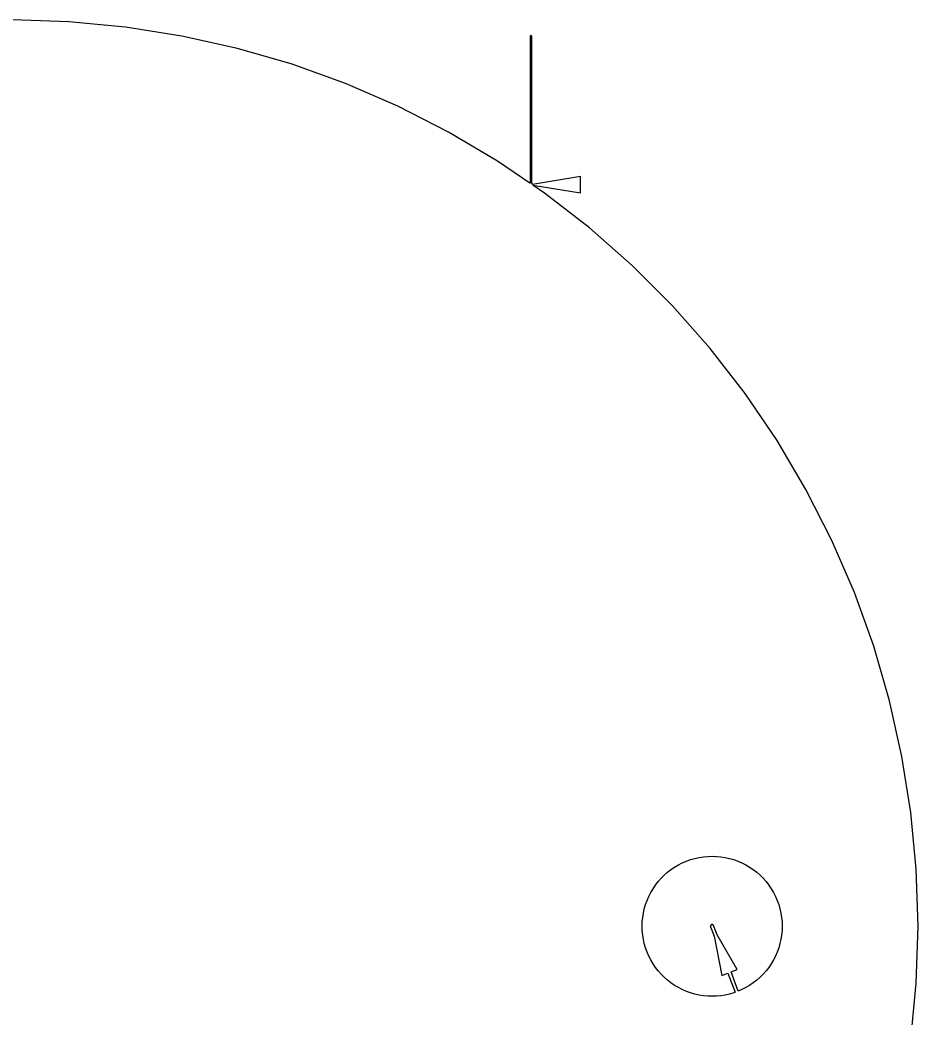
# Model space of a CAD drawing. Header units: metres. Extents: x -140 to 140, y -90 to 90.
# Drawn here: x -69.5 to -15, y -5.6 to 55 of the extents above; entities that cross this region are included whole.
import ezdxf

# ---------------------------------------------------------------- set-up
doc = ezdxf.new("R2010")
doc.units = ezdxf.units.M

msp = doc.modelspace()

# ---------------------------------------------------------------- linework, layer by layer
for p, q in [((-66.5465, 54.8915), (-70, 55)), ((-63.1067, 54.5663), (-66.5465, 54.8915)), ((-59.694, 54.0258), (-63.1067, 54.5663)), ((-56.3221, 53.2721), (-59.694, 54.0258)), ((-38.5499, 54.0031), (-38.55, 54)), ((-38.55, 54), (-38.55, 45.1)), ((-38.5496, 54.0063), (-38.5499, 54.0031)), ((-38.5491, 54.0094), (-38.5496, 54.0063)), ((-38.5484, 54.0124), (-38.5491, 54.0094)), ((-38.5476, 54.0154), (-38.5484, 54.0124)), ((-38.5465, 54.0184), (-38.5476, 54.0154)), ((-38.5452, 54.0213), (-38.5465, 54.0184)), ((-38.5438, 54.0241), (-38.5452, 54.0213)), ((-38.5422, 54.0268), (-38.5438, 54.0241)), ((-38.5405, 54.0294), (-38.5422, 54.0268)), ((-38.5385, 54.0319), (-38.5405, 54.0294)), ((-38.5365, 54.0342), (-38.5385, 54.0319)), ((-38.5342, 54.0364), (-38.5365, 54.0342)), ((-38.5319, 54.0385), (-38.5342, 54.0364)), ((-38.5294, 54.0404), (-38.5319, 54.0385)), ((-38.5268, 54.0422), (-38.5294, 54.0404)), ((-38.5241, 54.0438), (-38.5268, 54.0422)), ((-38.5213, 54.0452), (-38.5241, 54.0438)), ((-38.5184, 54.0465), (-38.5213, 54.0452)), ((-38.5155, 54.0475), (-38.5184, 54.0465)), ((-38.5124, 54.0484), (-38.5155, 54.0475)), ((-38.5094, 54.0491), (-38.5124, 54.0484)), ((-38.5063, 54.0496), (-38.5094, 54.0491)), ((-38.5031, 54.0499), (-38.5063, 54.0496)), ((-38.5, 54.05), (-38.5031, 54.0499)), ((-38.4969, 54.0499), (-38.5, 54.05)), ((-38.4937, 54.0496), (-38.4969, 54.0499)), ((-38.4906, 54.0491), (-38.4937, 54.0496)), ((-38.4876, 54.0484), (-38.4906, 54.0491)), ((-38.4846, 54.0475), (-38.4876, 54.0484)), ((-38.4816, 54.0465), (-38.4846, 54.0475)), ((-38.4787, 54.0452), (-38.4816, 54.0465)), ((-38.4759, 54.0438), (-38.4787, 54.0452)), ((-38.4732, 54.0422), (-38.4759, 54.0438)), ((-38.4706, 54.0404), (-38.4732, 54.0422)), ((-38.4681, 54.0385), (-38.4706, 54.0404)), ((-38.4658, 54.0364), (-38.4681, 54.0385)), ((-38.4636, 54.0342), (-38.4658, 54.0364)), ((-38.4615, 54.0319), (-38.4636, 54.0342)), ((-38.4596, 54.0294), (-38.4615, 54.0319)), ((-38.4578, 54.0268), (-38.4596, 54.0294)), ((-38.4562, 54.0241), (-38.4578, 54.0268)), ((-38.4548, 54.0213), (-38.4562, 54.0241)), ((-38.4535, 54.0184), (-38.4548, 54.0213)), ((-38.4525, 54.0154), (-38.4535, 54.0184)), ((-38.4516, 54.0124), (-38.4525, 54.0154)), ((-38.4509, 54.0094), (-38.4516, 54.0124)), ((-38.4504, 54.0063), (-38.4509, 54.0094)), ((-38.4501, 54.0031), (-38.4504, 54.0063)), ((-38.45, 54), (-38.4501, 54.0031)), ((-38.45, 45.0865), (-38.45, 54)), ((-53.0041, 52.3081), (-56.3221, 53.2721)), ((-49.7532, 51.1377), (-53.0041, 52.3081)), ((-46.5821, 49.7655), (-49.7532, 51.1377)), ((-43.5036, 48.1969), (-46.5821, 49.7655)), ((-40.5295, 46.438), (-43.5036, 48.1969)), ((-38.5607, 45.1), (-40.5295, 46.438)), ((-35.5, 45.5), (-38.4014, 45.0164)), ((-35.5, 44.5), (-35.5, 45.5)), ((-38.55, 45.1), (-38.5607, 45.1)), ((-38.4464, 45.0844), (-38.45, 45.0865)), ((-38.4412, 45.0809), (-38.4464, 45.0844)), ((-38.4363, 45.077), (-38.4412, 45.0809)), ((-38.4315, 45.0729), (-38.4363, 45.077)), ((-38.4271, 45.0685), (-38.4315, 45.0729)), ((-38.423, 45.0637), (-38.4271, 45.0685)), ((-38.4191, 45.0588), (-38.423, 45.0637)), ((-38.4156, 45.0536), (-38.4191, 45.0588)), ((-38.4124, 45.0482), (-38.4156, 45.0536)), ((-38.4095, 45.0426), (-38.4124, 45.0482)), ((-38.407, 45.0368), (-38.4095, 45.0426)), ((-38.4049, 45.0309), (-38.407, 45.0368)), ((-38.4032, 45.0249), (-38.4049, 45.0309)), ((-38.4018, 45.0187), (-38.4032, 45.0249)), ((-38.4014, 45.0164), (-38.4018, 45.0187)), ((-37.6718, 44.4959), (-38.3854, 44.9809)), ((-38.3854, 44.9809), (-35.5, 44.5)), ((-34.9417, 42.3782), (-37.6718, 44.4959)), ((-32.3499, 40.0933), (-34.9417, 42.3782)), ((-29.9067, 37.6501), (-32.3499, 40.0933)), ((-27.6218, 35.0583), (-29.9067, 37.6501)), ((-25.5041, 32.3282), (-27.6218, 35.0583)), ((-23.562, 29.4705), (-25.5041, 32.3282)), ((-21.8031, 26.4964), (-23.562, 29.4705)), ((-20.2345, 23.4179), (-21.8031, 26.4964)), ((-18.8623, 20.2468), (-20.2345, 23.4179)), ((-17.6919, 16.9959), (-18.8623, 20.2468)), ((-16.7279, 13.6779), (-17.6919, 16.9959)), ((-15.9742, 10.306), (-16.7279, 13.6779)), ((-15.4337, 6.89333), (-15.9742, 10.306)), ((-15.1085, 3.45348), (-15.4337, 6.89333)), ((-28.0327, 4.21648), (-27.7669, 4.24161)), ((-27.7669, 4.24161), (-27.5, 4.25)), ((-27.5, 4.25), (-27.2331, 4.24161)), ((-27.2331, 4.24161), (-26.9673, 4.21648)), ((-29.7773, 3.58838), (-29.5475, 3.72429)), ((-29.5475, 3.72429), (-29.3096, 3.8455)), ((-29.3096, 3.8455), (-29.0645, 3.95154)), ((-29.0645, 3.95154), (-28.8133, 4.04198)), ((-28.8133, 4.04198), (-28.5569, 4.11647)), ((-28.5569, 4.11647), (-28.2964, 4.17471)), ((-28.2964, 4.17471), (-28.0327, 4.21648)), ((-26.9673, 4.21648), (-26.7036, 4.17471)), ((-26.7036, 4.17471), (-26.4431, 4.11647)), ((-26.4431, 4.11647), (-26.1867, 4.04198)), ((-26.1867, 4.04198), (-25.9355, 3.95154)), ((-25.9355, 3.95154), (-25.6904, 3.8455)), ((-25.6904, 3.8455), (-25.4525, 3.72429)), ((-25.4525, 3.72429), (-25.2227, 3.58838)), ((-30.5981, 2.90932), (-30.4093, 3.09811)), ((-30.4093, 3.09811), (-30.2091, 3.27467)), ((-30.2091, 3.27467), (-29.9981, 3.43831)), ((-29.9981, 3.43831), (-29.7773, 3.58838)), ((-25.2227, 3.58838), (-25.0019, 3.43831)), ((-25.0019, 3.43831), (-24.791, 3.27467)), ((-24.791, 3.27467), (-24.5907, 3.09811)), ((-24.5907, 3.09811), (-24.4019, 2.90932)), ((-15, 0), (-15.1085, 3.45348)), ((-31.0884, 2.27725), (-30.9383, 2.49808)), ((-30.9383, 2.49808), (-30.7747, 2.70905)), ((-30.7747, 2.70905), (-30.5981, 2.90932)), ((-24.4019, 2.90932), (-24.2253, 2.70905)), ((-24.2253, 2.70905), (-24.0617, 2.49808)), ((-24.0617, 2.49808), (-23.9116, 2.27725)), ((-31.3455, 1.80956), (-31.2243, 2.04744)), ((-31.2243, 2.04744), (-31.0884, 2.27725)), ((-23.9116, 2.27725), (-23.7757, 2.04744)), ((-23.7757, 2.04744), (-23.6545, 1.80956)), ((-31.6165, 1.05693), (-31.542, 1.31331)), ((-31.542, 1.31331), (-31.4516, 1.56451)), ((-31.4516, 1.56451), (-31.3455, 1.80956)), ((-23.6545, 1.80956), (-23.5485, 1.56451)), ((-23.5485, 1.56451), (-23.458, 1.31331)), ((-23.458, 1.31331), (-23.3835, 1.05693)), ((-31.7165, 0.53265), (-31.6747, 0.79636)), ((-31.6747, 0.79636), (-31.6165, 1.05693)), ((-23.3835, 1.05693), (-23.3253, 0.79636)), ((-23.3253, 0.79636), (-23.2835, 0.53265)), ((-31.75, 0), (-31.7416, 0.26685)), ((-31.7416, -0.26685), (-31.75, 0)), ((-31.7416, 0.26685), (-31.7165, 0.53265)), ((-27.5998, 0.00627), (-27.6, 0)), ((-27.6, 0), (-27.5998, -0.00627)), ((-27.5992, 0.01253), (-27.5998, 0.00627)), ((-27.5982, 0.01874), (-27.5992, 0.01253)), ((-27.5969, 0.02486), (-27.5982, 0.01874)), ((-27.5951, 0.0309), (-27.5969, 0.02486)), ((-27.593, 0.0368), (-27.5951, 0.0309)), ((-27.5905, 0.04257), (-27.593, 0.0368)), ((-27.5876, 0.04817), (-27.5905, 0.04257)), ((-27.5844, 0.05357), (-27.5876, 0.04817)), ((-27.5809, 0.05878), (-27.5844, 0.05357)), ((-27.5771, 0.06374), (-27.5809, 0.05878)), ((-27.5729, 0.06845), (-27.5771, 0.06374)), ((-27.5685, 0.07289), (-27.5729, 0.06845)), ((-27.5638, 0.07704), (-27.5685, 0.07289)), ((-27.5588, 0.08089), (-27.5638, 0.07704)), ((-27.5536, 0.08443), (-27.5588, 0.08089)), ((-27.5482, 0.08762), (-27.5536, 0.08443)), ((-27.5426, 0.09047), (-27.5482, 0.08762)), ((-27.5368, 0.09297), (-27.5426, 0.09047)), ((-27.5309, 0.09509), (-27.5368, 0.09297)), ((-27.5249, 0.09685), (-27.5309, 0.09509)), ((-27.5188, 0.09822), (-27.5249, 0.09685)), ((-27.5125, 0.0992), (-27.5188, 0.09822)), ((-27.5063, 0.09979), (-27.5125, 0.0992)), ((-27.5, 0.09999), (-27.5063, 0.09979)), ((-27.4937, 0.09979), (-27.5, 0.09999)), ((-27.4875, 0.0992), (-27.4937, 0.09979)), ((-27.4813, 0.09822), (-27.4875, 0.0992)), ((-27.4751, 0.09685), (-27.4813, 0.09822)), ((-27.4691, 0.09509), (-27.4751, 0.09685)), ((-27.4632, 0.09297), (-27.4691, 0.09509)), ((-27.4574, 0.09047), (-27.4632, 0.09297)), ((-27.4518, 0.08762), (-27.4574, 0.09047)), ((-27.4464, 0.08443), (-27.4518, 0.08762)), ((-27.4412, 0.08089), (-27.4464, 0.08443)), ((-27.4363, 0.07704), (-27.4412, 0.08089)), ((-27.4315, 0.07289), (-27.4363, 0.07704)), ((-27.4271, 0.06845), (-27.4315, 0.07289)), ((-27.423, 0.06374), (-27.4271, 0.06845)), ((-27.4191, 0.05878), (-27.423, 0.06374)), ((-27.4156, 0.05357), (-27.4191, 0.05878)), ((-27.4124, 0.04817), (-27.4156, 0.05357)), ((-27.4095, 0.04257), (-27.4124, 0.04817)), ((-27.407, 0.0368), (-27.4095, 0.04257)), ((-27.1958, -0.52655), (-27.407, 0.0368)), ((-23.2835, 0.53265), (-23.2584, 0.26685)), ((-23.2584, 0.26685), (-23.25, 0)), ((-23.25, 0), (-23.2584, -0.26685)), ((-15.1085, -3.45348), (-15, 0)), ((-31.7165, -0.53265), (-31.7416, -0.26685)), ((-31.6747, -0.79636), (-31.7165, -0.53265)), ((-27.5998, -0.00627), (-27.5992, -0.01253)), ((-27.5992, -0.01253), (-27.5982, -0.01874)), ((-27.5982, -0.01874), (-27.5969, -0.02486)), ((-27.5969, -0.02486), (-27.5951, -0.0309)), ((-27.5951, -0.0309), (-27.593, -0.0368)), ((-27.593, -0.0368), (-27.383, -0.59685)), ((-27.383, -0.59685), (-26.9148, -2.98454)), ((-25.9785, -2.63342), (-27.1958, -0.52655)), ((-23.2835, -0.53265), (-23.3253, -0.79636)), ((-23.2584, -0.26685), (-23.2835, -0.53265)), ((-31.6165, -1.05693), (-31.6747, -0.79636)), ((-31.542, -1.31331), (-31.6165, -1.05693)), ((-23.3835, -1.05693), (-23.458, -1.31331)), ((-23.3253, -0.79636), (-23.3835, -1.05693)), ((-31.4516, -1.56451), (-31.542, -1.31331)), ((-31.3455, -1.80956), (-31.4516, -1.56451)), ((-31.2243, -2.04744), (-31.3455, -1.80956)), ((-23.6545, -1.80956), (-23.7757, -2.04744)), ((-23.5485, -1.56451), (-23.6545, -1.80956)), ((-23.458, -1.31331), (-23.5485, -1.56451)), ((-31.0884, -2.27725), (-31.2243, -2.04744)), ((-30.9383, -2.49808), (-31.0884, -2.27725)), ((-23.9116, -2.27725), (-24.0617, -2.49808)), ((-23.7757, -2.04744), (-23.9116, -2.27725)), ((-30.7747, -2.70905), (-30.9383, -2.49808)), ((-30.5981, -2.90932), (-30.7747, -2.70905)), ((-30.4093, -3.09811), (-30.5981, -2.90932)), ((-26.9148, -2.98454), (-26.5403, -2.84409)), ((-26.5403, -2.84409), (-26.1024, -4.01164)), ((-26.353, -2.77388), (-25.9785, -2.63342)), ((-25.9148, -3.94258), (-26.353, -2.77388)), ((-24.4019, -2.90932), (-24.5907, -3.09811)), ((-24.2253, -2.70905), (-24.4019, -2.90932)), ((-24.0617, -2.49808), (-24.2253, -2.70905)), ((-30.2091, -3.27467), (-30.4093, -3.09811)), ((-29.9981, -3.43831), (-30.2091, -3.27467)), ((-29.7773, -3.58838), (-29.9981, -3.43831)), ((-29.5475, -3.72429), (-29.7773, -3.58838)), ((-25.2227, -3.58838), (-25.4525, -3.72429)), ((-25.0019, -3.43831), (-25.2227, -3.58838)), ((-24.791, -3.27467), (-25.0019, -3.43831)), ((-24.5907, -3.09811), (-24.791, -3.27467)), ((-15.4337, -6.89333), (-15.1085, -3.45348)), ((-29.3096, -3.8455), (-29.5475, -3.72429)), ((-29.0645, -3.95154), (-29.3096, -3.8455)), ((-28.8133, -4.04198), (-29.0645, -3.95154)), ((-28.5569, -4.11647), (-28.8133, -4.04198)), ((-28.2964, -4.17471), (-28.5569, -4.11647)), ((-28.0327, -4.21648), (-28.2964, -4.17471)), ((-27.7669, -4.24161), (-28.0327, -4.21648)), ((-26.9673, -4.21648), (-27.2331, -4.24161)), ((-26.7036, -4.17471), (-26.9673, -4.21648)), ((-26.4431, -4.11647), (-26.7036, -4.17471)), ((-26.1867, -4.04198), (-26.4431, -4.11647)), ((-26.1024, -4.01164), (-26.1867, -4.04198)), ((-25.6904, -3.8455), (-25.9148, -3.94258)), ((-25.4525, -3.72429), (-25.6904, -3.8455)), ((-27.5, -4.25), (-27.7669, -4.24161)), ((-27.2331, -4.24161), (-27.5, -4.25))]:
    msp.add_line(p, q)

doc.saveas('drawing.dxf')
